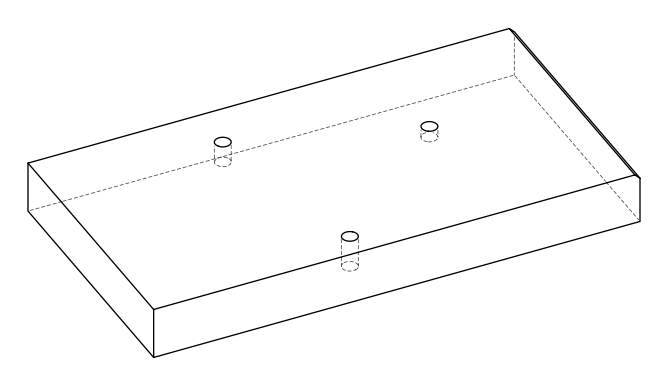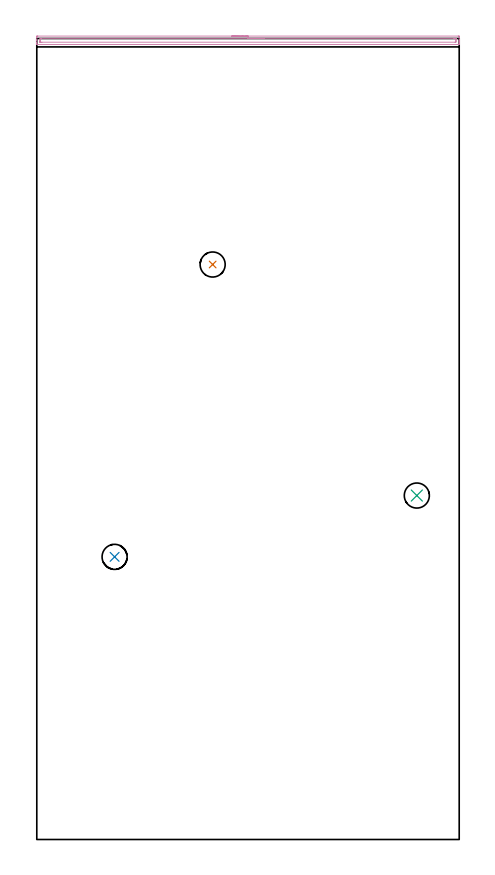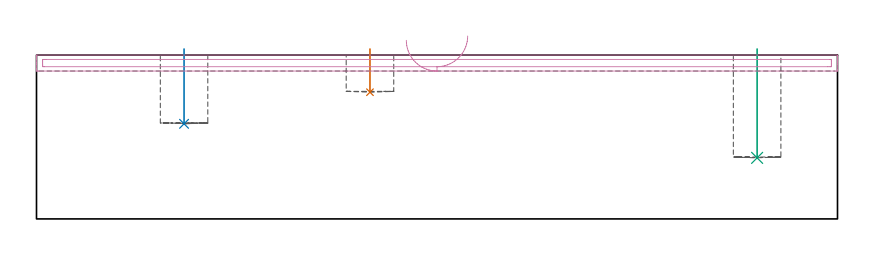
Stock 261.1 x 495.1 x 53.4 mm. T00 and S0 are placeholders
(PLAN: 4 operations, 1 tool changes, 4.7 min)
(1 INDEXABLE_INSERT_DRILL_BLIND_HOLE_FROM_SOLID | STEP1POCKET | NXT0302_002 | 0.06 min | 2241 mm3)
(2 INDEXABLE_INSERT_DRILL_BLIND_HOLE_FROM_SOLID_1 | STEP1POCKET_1 | NXT0302_002 | 0.1 min | 4178 mm3)
(3 INDEXABLE_INSERT_DRILL_BLIND_HOLE_FROM_SOLID_2 | STEP1POCKET_2 | NXT0302_002 | 0.14 min | 6266 mm3)
(4 AREA_MILL | FG_CHAMFER_SURFACE | UGT0205_001 | 4.36 min | 3530 mm3)
(TOOL NXT0302_002 | Index. Insert Drill 15.5mm [880-D1550L20-05] | D15.5 PA176 FL78 Z2)
(TOOL UGT0205_001 | Chamfer Mill 20 x 3 x 45 deg. | D20 FL50 Z2)
(OP 1 INDEXABLE_INSERT_DRILL_BLIND_HOLE_FROM_SOLID)
G17 G21 G94 G90
T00 M6
G54
G17 G0 G90 X108.7 Y355.4 S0 M3
G43 Z63.4 H1
G94 G81 G98 Z41.3 F250. R55.4
G80
M5
M2
(OP 2 INDEXABLE_INSERT_DRILL_BLIND_HOLE_FROM_SOLID_1)
G17 G21 G94 G90
T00 M6
G54
G17 G0 G90 X48.1 Y174.7 S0 M3
G43 Z63.4 H1
G94 G81 G98 Z31. F250. R55.4
G80
M5
M2
(OP 3 INDEXABLE_INSERT_DRILL_BLIND_HOLE_FROM_SOLID_2)
G17 G21 G94 G90
T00 M6
G54
G17 G0 G90 X234.9 Y212.6 S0 M3
G43 Z63.4 H1
G94 G81 G98 Z19.9 F250. R55.4
G80
M5
M2
(OP 4 AREA_MILL)
G17 G21 G94 G90
T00 M6
G54
G17 G0 G90 X120.55 Y496.6 S1061 M3
G43 Z63.4 H0
Z58.2
G94 G1 X120.588 Z57.329 F250.
X120.702 Z56.464
X120.891 Z55.612
X121.153 Z54.78
X121.487 Z53.974
X121.89 Z53.2
X122.359 Z52.464
X122.89 Z51.772
X123.479 Z51.129
X124.122 Z50.54
X124.814 Z50.009
X125.55 Z49.54
X126.324 Z49.137
X127.13 Z48.803
X127.962 Z48.541
X128.814 Z48.352
X129.678 Z48.238
X130.55 Z48.2
X260.486 Y496.599 Z48.201
X260.894 Y496.596 Z48.202
X261.09 Y496.591 Z48.205
X261.1 Y496.195 Z48.6
Y494.439 Z50.355
Y493.889 Z50.907
Y493.561 Z51.235
Y493.011 Z51.785
Y492.683 Z52.112
Y492.026 Z52.774
Y491.703 Z53.097
X261.098 Y491.549 Z53.243
X261.09 Y491.402 Z53.388
X260.933 Y491.4 Z53.4
X0.167
X0.01 Y491.402 Z53.388
X0.002 Y491.549 Z53.243
X0. Y491.703 Z53.097
Y492.026 Z52.774
Y492.683 Z52.112
Y493.889 Z50.907
Y494.439 Z50.355
Y495.92 Z48.875
X0.003 Y496.195 Z48.601
X0.01 Y496.591 Z48.205
X0.206 Y496.596 Z48.202
X0.614 Y496.6 Z48.2
X130.55
Y495.186 Z49.614
X257.941
X258.7 Y495.185 Z49.615
X258.836 Y495.184 Z49.616
X259.055 Y495.179 Z49.621
X259.091 Y495.169 Z49.631
X259.095 Y495.141 Z49.659
X259.097 Y495.111 Z49.689
X259.1 Y494.925 Z49.875
Y494.439 Z50.361
Y494.046 Z50.754
X259.097 Y493.561 Z51.239
X259.091 Y493.177 Z51.623
X259.07 Y492.821 Z51.979
X258.7 Y492.816 Z51.984
X258.566 Y492.815 Z51.985
X3.159 Y492.814 Z51.986
X2.4 Y492.815 Z51.985
X2.264 Y492.816 Z51.984
X2.045 Y492.821 Z51.979
X2.009 Y492.831 Z51.969
X2.005 Y492.859 Z51.941
X2.003 Y492.889 Z51.911
X2. Y493.075 Z51.725
Y493.561 Z51.239
Y493.954 Z50.846
X2.003 Y494.439 Z50.361
X2.009 Y494.823 Z49.977
X2.03 Y495.179 Z49.621
X2.4 Y495.184 Z49.616
X2.534 Y495.185 Z49.615
X130.55 Y495.186 Z49.614
X131.422 Z49.652
X132.287 Z49.766
X133.138 Z49.955
X133.97 Z50.217
X134.776 Z50.551
X135.55 Z50.954
X136.286 Z51.423
X136.978 Z51.954
X137.621 Z52.543
X138.21 Z53.186
X138.742 Z53.879
X139.21 Z54.614
X139.613 Z55.388
X139.947 Z56.194
X140.209 Z57.026
X140.398 Z57.878
X140.512 Z58.743
X140.55 Z59.614
G0 Z63.4
M5
M2
